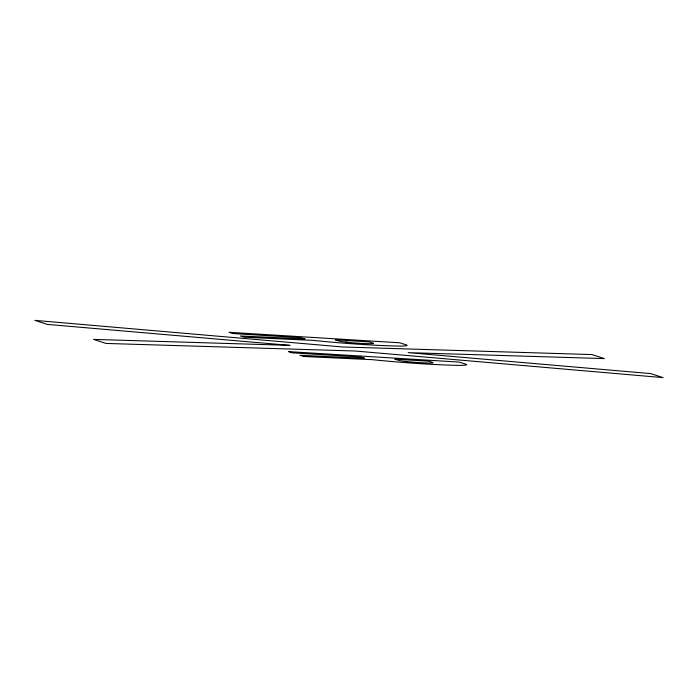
<?xml version="1.0" encoding="UTF-8"?>
<svg xmlns="http://www.w3.org/2000/svg" width="698" height="698" viewBox="0 0 698 698"><rect width="100%" height="100%" fill="white"/><g stroke="black" fill="none" stroke-linecap="round" stroke-linejoin="round"><path stroke-width="1.05" d="M407.553 361.669A11.351 0.855 4.9 0 1 398.567 360.351L394.789 359.13L428.93 361.224L432.708 362.454A10.575 0.794 4.9 0 1 431.434 362.977A23.139 1.736 4.9 0 1 405.076 361.398M348.023 342.36A11.351 0.855 4.9 0 1 339.027 341.043L335.258 339.821L369.399 341.915L373.168 343.146A10.575 0.794 4.9 0 1 371.903 343.669A23.139 1.736 4.9 0 1 345.536 342.09M289.862 345.37L93.558 339.394L106.017 343.433L355.23 351.015L663.1 377.627L650.649 373.596L408.138 352.63L604.442 358.606L591.983 354.567L342.77 346.985L34.9 320.373L47.351 324.404L289.862 345.37M304.886 338.949L240.382 335.982L244.16 337.213L312.922 340.371A97.519 7.312 4.9 0 0 392.721 345.903A28.47 2.138 4.9 0 0 407.17 345.309A49.68 3.726 4.9 0 0 406.48 344.96L399.762 342.788L229.057 332.309L232.835 333.539L301.117 337.727L304.886 338.949M364.426 358.257L299.922 355.291L303.691 356.512L372.453 359.679A97.519 7.312 4.9 0 0 452.252 365.211A28.47 2.138 4.9 0 0 466.709 364.618A49.68 3.726 4.9 0 0 466.011 364.269L459.293 362.096L288.597 351.618L292.366 352.848L360.648 357.036L364.426 358.257"/></g></svg>
